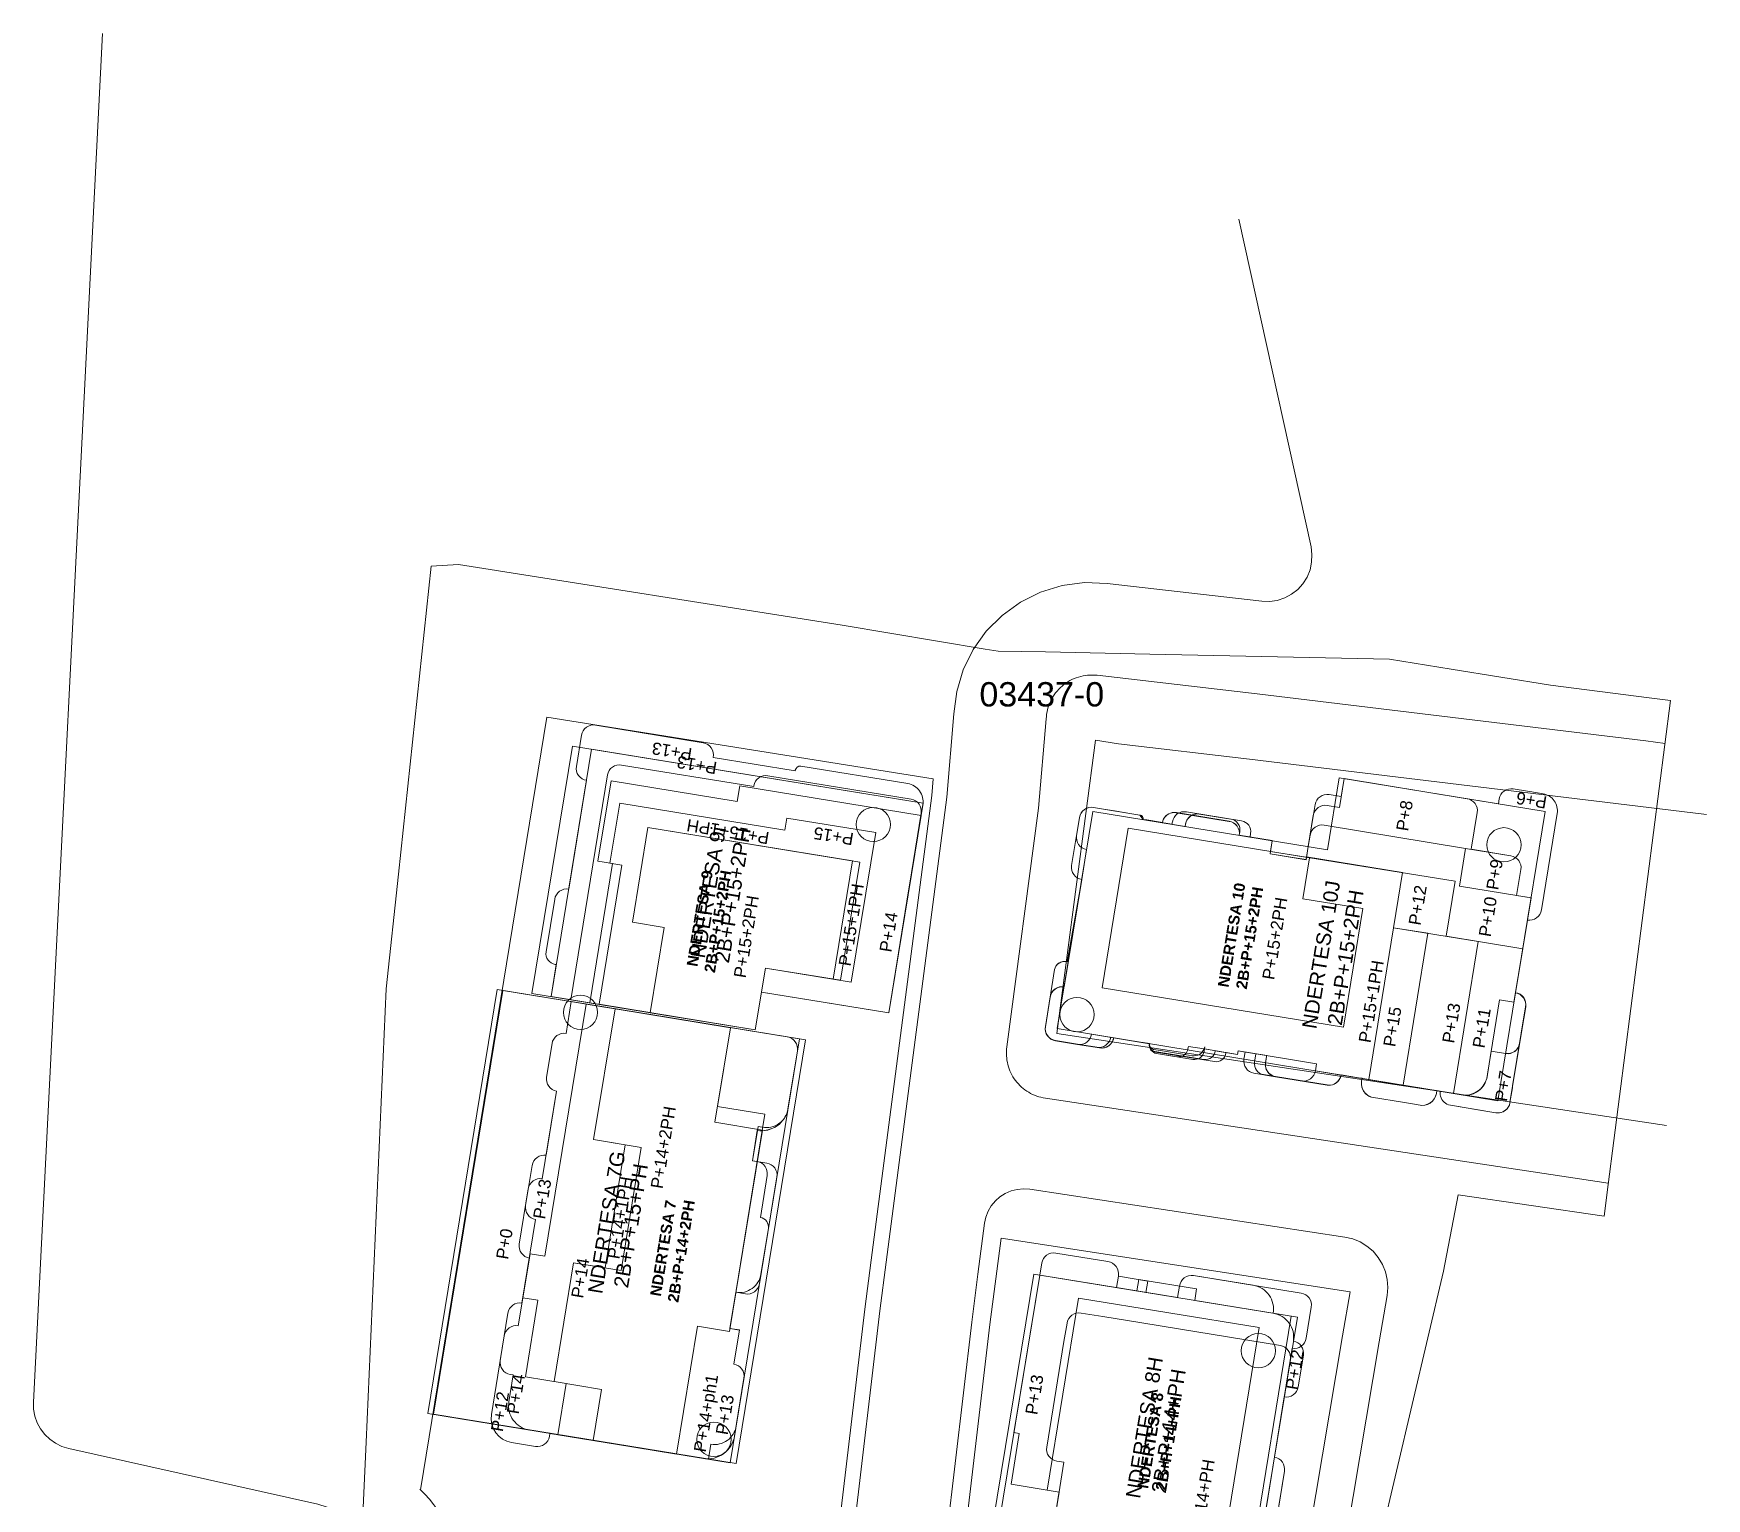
# Model space of a CAD drawing. Header units: metres. Extents: x 7511332 to 7511470, y 4692177 to 4692416.
# Drawn here: x 7511332.3 to 7511469.8, y 4692295.6 to 4692416 of the extents above; entities that cross this region are included whole.
import ezdxf

# ---------------------------------------------------------------- set-up
doc = ezdxf.new("R2010")
doc.units = ezdxf.units.M
doc.linetypes.add('Long Dashed', pattern=[5291.666508, 3174.999952, -2116.666555])
for name, color, linetype, lineweight, true_color in [('2D Drafting - General_Pen_No__106', 171, 'Continuous', 0, 0xaaaaff), ('2D Drafting - General_Pen_No__112', 7, 'Continuous', 0, 0xd5aaaa), ('A - Situacioni_Pen_No__103', 7, 'Continuous', 0, 0xffcc99), ('A - Situacioni_Pen_No__104', 7, 'Continuous', 0, 0x96e196), ('Drawing & Figure_Pen_No__112', 7, 'Continuous', 0, 0xd5aaaa)]:
    doc.layers.add(name, color=color, linetype=linetype, lineweight=lineweight, true_color=true_color)
for name, color, linetype, lineweight in [('A - Ndertesa 5 - 2D Drafting - General_Pen_No__20', 1, 'Continuous', 0), ('A - Situacioni 2D_Pen_No__42', 8, 'Continuous', 0), ('etazhat', 8, 'Continuous', 0), ('Parcela Baze', 7, 'Continuous', 0), ('ParcRePo', 7, 'Continuous', 0), ('perdhesa projekt', 1, 'Continuous', 0), ('urbanizem', 1, 'Continuous', 0)]:
    doc.layers.add(name, color=color, linetype=linetype, lineweight=lineweight)
doc.styles.add('GENERATED_STYLE_1', font='arial.ttf')
doc.styles.add('GENERATED_STYLE_6', font='arialbd.ttf')
doc.styles.get("Standard").update_dxf_attribs({"font": 'arial.ttf'})

msp = doc.modelspace()

# ---------------------------------------------------------------- linework, layer by layer
at = {"layer": '2D Drafting - General_Pen_No__106', "color": 161, "linetype": 'Continuous', "true_color": 0xaaaaff}
for points in [[(7511402.6, 4692335.52), (7511405.42, 4692352.74), (7511376.6, 4692357.45), (7511373.28, 4692337.12), (7511391.63, 4692334.12), (7511392.14, 4692337.23)], [(7511402.6, 4692335.52), (7511405.42, 4692352.74), (7511376.6, 4692357.45), (7511373.28, 4692337.12), (7511391.63, 4692334.12), (7511392.14, 4692337.23)], [(7511416.45, 4692334.22), (7511452.66, 4692328.3), (7511456.55, 4692352.08), (7511439.62, 4692354.84), (7511438.65, 4692348.93), (7511419.37, 4692352.08)], [(7511416.45, 4692334.22), (7511452.66, 4692328.3), (7511456.55, 4692352.08), (7511439.62, 4692354.84), (7511438.65, 4692348.93), (7511419.37, 4692352.08)], [(7511365.19, 4692302.53), (7511390.06, 4692298.47), (7511395.76, 4692333.3), (7511370.88, 4692337.36)], [(7511365.19, 4692302.53), (7511390.06, 4692298.47), (7511395.76, 4692333.3), (7511370.88, 4692337.36)], [(7511432.85, 4692290.18), (7511436.18, 4692310.51), (7511415.01, 4692313.97), (7511411.68, 4692293.64)], [(7511432.85, 4692290.18), (7511436.18, 4692310.51), (7511415.01, 4692313.97), (7511411.68, 4692293.64)]]:
    msp.add_lwpolyline(points, close=True, dxfattribs=at)
at = {"layer": '2D Drafting - General_Pen_No__112', "color": 9, "linetype": 'Continuous', "true_color": 0xd5aaaa}
for points in [[(7511375.28, 4692339.48), (7511374.86, 4692336.86), (7511391.63, 4692334.12), (7511392.14, 4692337.23), (7511398.05, 4692336.26), (7511402.6, 4692335.52), (7511404.1, 4692344.7), (7511405.4, 4692352.64, 0.414214), (7511404.16, 4692354.36), (7511395.38, 4692355.8, 0.3802), (7511394.92, 4692355.47), (7511394.91, 4692355.42), (7511388.18, 4692356.52, 0.414214), (7511387.36, 4692357.72), (7511378.5, 4692359.17, 0.414214), (7511377.35, 4692358.34), (7511376.93, 4692355.78, 0.414214), (7511377.76, 4692354.63), (7511376.3, 4692345.69, 0.414214), (7511375.15, 4692344.86), (7511374.44, 4692340.53, 0.414214), (7511375.19, 4692339.5)], [(7511451.17, 4692329.2, 0.19329), (7511451.8, 4692330.45), (7511452.11, 4692332.37), (7511453.29, 4692332.17, 0.41414), (7511454.44, 4692333), (7511454.62, 4692334.09), (7511454.93, 4692336.01, 0.414214), (7511454.11, 4692337.16), (7511455.39, 4692344.98), (7511454.2, 4692345.17), (7511454.55, 4692347.29, 0.414214), (7511453.72, 4692348.43), (7511450.46, 4692348.97), (7511450.96, 4692351.98, 0.414214), (7511450.13, 4692353.12), (7511446.83, 4692353.66), (7511440.02, 4692354.78), (7511439.63, 4692352.41), (7511438.64, 4692352.57, 0.41421), (7511437.49, 4692351.74), (7511437.08, 4692349.19), (7511436.9, 4692348.1), (7511435.81, 4692348.28), (7511433.94, 4692348.59), (7511434.12, 4692349.67), (7511431.4, 4692350.12, 0.414214), (7511430.58, 4692351.26), (7511426.23, 4692351.97, 0.085253), (7511425.9, 4692351.97, 0.31774), (7511425.09, 4692351.15), (7511423.8, 4692351.36), (7511423.65, 4692351.38), (7511423.51, 4692351.41, 0.414214), (7511423.24, 4692351.77), (7511422.57, 4692351.88), (7511421.14, 4692352.12), (7511420.25, 4692352.26), (7511419.42, 4692352.4, 0.414214), (7511418.28, 4692351.57), (7511418.03, 4692350.09, 0.414214), (7511418.86, 4692348.94), (7511418.46, 4692346.48), (7511417.35, 4692339.7), (7511417.07, 4692338.02), (7511417.01, 4692337.65, 0.414214), (7511415.86, 4692336.82), (7511415.47, 4692334.38, 0.414214), (7511416.29, 4692333.23), (7511416.64, 4692333.17), (7511418.12, 4692332.93, 0.414153), (7511419.27, 4692333.76), (7511419.96, 4692333.65), (7511421.08, 4692333.46), (7511423.42, 4692333.08), (7511423.51, 4692333.07), (7511423.87, 4692333.01), (7511424.02, 4692332.98, 0.414214), (7511424.6, 4692332.18), (7511426.27, 4692331.9, 0.227735), (7511426.94, 4692332.1, 0.170404), (7511427.19, 4692332.57), (7511427.22, 4692332.76), (7511428.52, 4692332.55, 0.056082), (7511428.57, 4692332.74), (7511428.54, 4692332.55), (7511431.27, 4692332.1), (7511431.32, 4692332.4), (7511433.66, 4692332.01), (7511433.65, 4692331.92), (7511433.61, 4692331.72), (7511433.56, 4692331.42, 0.103244), (7511433.58, 4692331.01, 0.298217), (7511434.39, 4692330.27), (7511438.62, 4692329.58, 0.298217), (7511439.62, 4692330.03, 0.103244), (7511439.77, 4692330.41), (7511441.2, 4692330.17), (7511441.5, 4692330.13, 0.414214), (7511442.26, 4692328.58), (7511444.98, 4692328.14), (7511445.97, 4692327.98), (7511446.42, 4692327.9, 0.414214), (7511447.63, 4692329.12), (7511447.92, 4692329.08), (7511450, 4692328.74, 0.17514)], [(7511432.61, 4692330.56), (7511434.39, 4692330.27), (7511438.62, 4692329.58, 0.298217), (7511439.62, 4692330.03, 0.103244), (7511439.77, 4692330.41), (7511441.2, 4692330.17), (7511447.92, 4692329.08, 0.103244), (7511447.94, 4692328.67, 0.298217), (7511448.75, 4692327.93), (7511451.02, 4692327.56), (7511452.5, 4692327.31, 0.298217), (7511453.5, 4692327.76, 0.103244), (7511453.65, 4692328.14), (7511453.85, 4692329.37), (7511453.87, 4692329.52), (7511454.93, 4692336.01, 0.414214), (7511454.11, 4692337.16), (7511455.09, 4692343.15, 0.414214), (7511456.24, 4692343.98), (7511457.53, 4692351.91, 0.414214), (7511456.38, 4692353.52), (7511455.29, 4692353.7), (7511455.09, 4692353.73), (7511453.91, 4692353.92, 0.414214), (7511452.76, 4692353.1), (7511452.7, 4692352.7), (7511446.83, 4692353.66), (7511440.02, 4692354.78), (7511439.77, 4692353.3), (7511438.79, 4692353.46, 0.41421), (7511437.64, 4692352.63), (7511437.08, 4692349.19), (7511436.9, 4692348.1), (7511435.81, 4692348.28), (7511433.94, 4692348.59), (7511434.12, 4692349.67), (7511431.4, 4692350.12), (7511431.45, 4692350.41, 0.414214), (7511430.71, 4692351.45), (7511428.14, 4692351.86, 0.162278), (7511427.52, 4692351.76, 0.236068), (7511426.99, 4692351.04), (7511426.96, 4692350.84), (7511425.09, 4692351.15), (7511423.8, 4692351.36), (7511423.65, 4692351.38), (7511423.51, 4692351.41, 0.414214), (7511423.24, 4692351.77), (7511422.57, 4692351.88), (7511421.14, 4692352.12), (7511420.25, 4692352.26), (7511419.42, 4692352.4, 0.414214), (7511418.28, 4692351.57), (7511417.95, 4692349.6), (7511417.63, 4692347.62, 0.414214), (7511418.46, 4692346.48), (7511417.35, 4692339.7), (7511417.15, 4692339.73, 0.414214), (7511416.23, 4692339.07), (7511415.47, 4692334.38, 0.414214), (7511416.29, 4692333.23), (7511416.64, 4692333.17), (7511418.12, 4692332.93), (7511419.93, 4692332.64, 0.298217), (7511420.93, 4692333.08, 0.103244), (7511421.08, 4692333.46), (7511423.42, 4692333.08), (7511423.51, 4692333.07), (7511423.87, 4692333.01), (7511424.02, 4692332.98, 0.414214), (7511424.6, 4692332.18), (7511426.27, 4692331.9), (7511427.59, 4692331.69, 0.414214), (7511428.51, 4692332.35), (7511428.54, 4692332.55), (7511430.31, 4692332.26), (7511431.27, 4692332.1), (7511431.32, 4692332.4), (7511431.88, 4692332.3), (7511431.79, 4692331.71, 0.414214)], [(7511451.17, 4692329.21, 0.19329), (7511451.8, 4692330.46), (7511452.11, 4692332.38), (7511453.29, 4692332.18, 0.41414), (7511454.44, 4692333.01), (7511454.62, 4692334.1), (7511454.94, 4692336.02, 0.435958), (7511454.11, 4692337.17), (7511455.09, 4692343.16), (7511455.39, 4692344.98), (7511449.49, 4692345.94), (7511449.99, 4692349.04), (7511438.38, 4692350.95, 0.414214), (7511437.23, 4692350.13), (7511437.08, 4692349.2), (7511436.9, 4692348.11), (7511435.81, 4692348.29), (7511433.94, 4692348.6), (7511434.12, 4692349.68), (7511431.4, 4692350.13, 0.414214), (7511430.58, 4692351.27), (7511426.24, 4692351.98, 0.085253), (7511425.9, 4692351.98, 0.31774), (7511425.09, 4692351.16), (7511423.8, 4692351.37), (7511423.66, 4692351.39), (7511423.51, 4692351.42, 0.414214), (7511423.24, 4692351.78), (7511422.57, 4692351.89), (7511421.14, 4692352.13), (7511420.25, 4692352.27), (7511419.43, 4692352.41, 0.414214), (7511418.28, 4692351.58), (7511418.03, 4692350.1, 0.414214), (7511418.86, 4692348.95), (7511418.46, 4692346.49), (7511417.35, 4692339.71), (7511417.07, 4692338.03), (7511417.01, 4692337.66, 0.414214), (7511415.87, 4692336.83), (7511415.47, 4692334.39, 0.414214), (7511416.29, 4692333.24), (7511416.64, 4692333.18), (7511418.12, 4692332.94), (7511419.7, 4692332.69, 0.414214), (7511420.84, 4692333.51), (7511421.08, 4692333.47), (7511423.43, 4692333.09), (7511423.51, 4692333.08), (7511423.87, 4692333.02), (7511424.02, 4692332.99), (7511424.02, 4692332.99, 0.414214), (7511424.51, 4692332.3), (7511429.38, 4692331.51, 0.414214), (7511430.3, 4692332.17), (7511430.32, 4692332.27), (7511431.27, 4692332.11), (7511431.32, 4692332.41), (7511433.66, 4692332.02), (7511433.65, 4692331.93), (7511433.61, 4692331.73), (7511433.57, 4692331.43, 0.103244), (7511433.58, 4692331.02, 0.298217), (7511434.39, 4692330.28), (7511438.62, 4692329.59, 0.298217), (7511439.63, 4692330.04, 0.103244), (7511439.77, 4692330.42), (7511441.2, 4692330.18), (7511441.5, 4692330.14, 0.414214), (7511442.26, 4692328.59), (7511444.99, 4692328.15), (7511445.97, 4692327.99), (7511446.42, 4692327.91, 0.414214), (7511447.63, 4692329.13), (7511447.92, 4692329.08), (7511450, 4692328.75, 0.17514)], [(7511448.75, 4692327.93), (7511452.5, 4692327.31, 0.41414), (7511453.65, 4692328.14), (7511454.62, 4692334.1), (7511454.94, 4692336.02, 0.435958), (7511454.11, 4692337.17), (7511455.09, 4692343.16), (7511455.39, 4692344.98), (7511454.2, 4692345.17), (7511454.55, 4692347.29, 0.414214), (7511453.72, 4692348.43), (7511449.99, 4692349.04), (7511438.38, 4692350.95, 0.414214), (7511437.23, 4692350.13), (7511437.08, 4692349.2), (7511436.9, 4692348.11), (7511435.81, 4692348.29), (7511433.94, 4692348.6), (7511434.12, 4692349.68), (7511431.4, 4692350.13, 0.414214), (7511430.58, 4692351.27), (7511426.24, 4692351.98, 0.085253), (7511425.9, 4692351.98, 0.31774), (7511425.09, 4692351.16), (7511423.8, 4692351.37), (7511423.66, 4692351.39), (7511423.51, 4692351.42, 0.414214), (7511423.24, 4692351.78), (7511422.57, 4692351.89), (7511421.14, 4692352.13), (7511420.25, 4692352.27), (7511419.43, 4692352.41, 0.414214), (7511418.28, 4692351.58), (7511418.03, 4692350.1, 0.414214), (7511418.86, 4692348.95), (7511418.46, 4692346.49), (7511417.35, 4692339.71), (7511417.07, 4692338.03), (7511417.01, 4692337.66, 0.414214), (7511415.87, 4692336.83), (7511415.47, 4692334.39, 0.414214), (7511416.29, 4692333.24), (7511416.64, 4692333.18), (7511418.12, 4692332.94), (7511419.7, 4692332.69, 0.414214), (7511420.84, 4692333.51), (7511421.08, 4692333.47), (7511423.43, 4692333.09), (7511423.51, 4692333.08), (7511423.87, 4692333.02), (7511424.02, 4692332.99), (7511424.02, 4692332.99, 0.414214), (7511424.51, 4692332.3), (7511429.38, 4692331.51, 0.414214), (7511430.3, 4692332.17), (7511430.32, 4692332.27), (7511431.27, 4692332.11), (7511431.32, 4692332.41), (7511433.66, 4692332.02), (7511433.65, 4692331.93), (7511433.61, 4692331.73), (7511433.57, 4692331.43, 0.103244), (7511433.58, 4692331.02, 0.298217), (7511434.39, 4692330.28), (7511438.62, 4692329.59, 0.298217), (7511439.63, 4692330.04, 0.103244), (7511439.77, 4692330.42), (7511441.2, 4692330.18), (7511441.5, 4692330.14, 0.414214), (7511442.26, 4692328.59), (7511444.99, 4692328.15), (7511445.97, 4692327.99), (7511446.42, 4692327.91, 0.414214), (7511447.63, 4692329.13), (7511447.92, 4692329.08, 0.105606), (7511447.94, 4692328.67, 0.298217)], [(7511442.05, 4692330.03), (7511437.66, 4692330.75), (7511437.76, 4692331.34), (7511431.32, 4692332.4), (7511431.27, 4692332.1), (7511429.43, 4692332.4, -0.430597), (7511428.5, 4692331.69), (7511424.47, 4692332.35, -0.414214), (7511424.02, 4692332.98), (7511419.27, 4692333.76, -0.414153), (7511418.12, 4692332.93), (7511416.29, 4692333.23, -0.414214), (7511415.47, 4692334.38), (7511415.86, 4692336.82, -0.414214), (7511417.01, 4692337.65), (7511418.46, 4692346.48, -0.414214), (7511417.63, 4692347.62), (7511418.28, 4692351.57, -0.414214), (7511419.42, 4692352.4), (7511423.24, 4692351.77), (7511423.51, 4692351.41), (7511426.96, 4692350.84), (7511426.99, 4692351.04, -0.414214), (7511428.14, 4692351.86), (7511431.6, 4692351.3, -0.414214), (7511432.34, 4692350.27), (7511432.29, 4692349.97), (7511434.12, 4692349.67), (7511433.94, 4692348.59), (7511436.9, 4692348.1), (7511436.94, 4692348.34), (7511444.83, 4692347.05)], [(7511434.39, 4692330.27), (7511436.51, 4692329.93, 0.414214), (7511437.66, 4692330.75), (7511439.77, 4692330.41), (7511441.2, 4692330.17), (7511442.2, 4692330.01), (7511444.86, 4692329.58), (7511446.9, 4692342.06), (7511444.09, 4692342.52), (7511444.83, 4692347.05), (7511438.52, 4692348.08), (7511436.94, 4692348.34), (7511436.9, 4692348.1), (7511435.81, 4692348.28), (7511433.94, 4692348.59), (7511433.98, 4692348.82), (7511434.12, 4692349.67), (7511431.4, 4692350.12, 0.414214), (7511430.58, 4692351.26), (7511426.23, 4692351.97, 0.085253), (7511425.9, 4692351.97, 0.31774), (7511425.09, 4692351.15), (7511423.51, 4692351.41, 0.414214), (7511423.24, 4692351.77), (7511422.57, 4692351.88), (7511421.14, 4692352.12), (7511420.25, 4692352.26), (7511419.42, 4692352.4, 0.414214), (7511418.28, 4692351.57), (7511418.25, 4692351.39), (7511417.95, 4692349.6), (7511417.63, 4692347.62, 0.414214), (7511418.46, 4692346.48), (7511417.35, 4692339.7), (7511417.15, 4692339.73, 0.414214), (7511416.23, 4692339.07), (7511415.86, 4692336.82), (7511415.47, 4692334.38, 0.414214), (7511416.29, 4692333.23), (7511416.64, 4692333.17), (7511418.12, 4692332.93), (7511419.93, 4692332.64, 0.298217), (7511420.93, 4692333.08, 0.103244), (7511421.08, 4692333.46), (7511423.42, 4692333.08), (7511423.51, 4692333.07), (7511423.87, 4692333.01), (7511424.02, 4692332.98, 0.396586), (7511424.37, 4692332.52), (7511424.94, 4692332.43), (7511427.24, 4692332.05), (7511427.54, 4692332, 0.350001), (7511428.52, 4692332.55), (7511431.27, 4692332.1), (7511431.32, 4692332.4), (7511431.88, 4692332.3), (7511431.79, 4692331.71, 0.414214), (7511432.61, 4692330.56)], [(7511449.01, 4692328.9), (7511451.05, 4692341.38), (7511444.09, 4692342.52), (7511444.83, 4692347.05), (7511433.97, 4692348.78), (7511434.12, 4692349.67), (7511432.29, 4692349.97), (7511432.34, 4692350.27, 0.414214), (7511431.6, 4692351.3), (7511427.06, 4692352.04, 0.414214), (7511425.91, 4692351.22), (7511425.87, 4692351.02), (7511423.51, 4692351.41), (7511423.24, 4692351.77), (7511419.42, 4692352.4, 0.414214), (7511418.28, 4692351.57), (7511417.63, 4692347.62, 0.414214), (7511418.46, 4692346.48), (7511417.25, 4692339.71, 0.440818), (7511416.23, 4692339.07), (7511415.47, 4692334.38, 0.414214), (7511416.29, 4692333.23), (7511419.93, 4692332.64, 0.414214), (7511421.08, 4692333.46), (7511424.02, 4692332.98, 0.414214), (7511424.6, 4692332.18), (7511427.59, 4692331.69, 0.414214), (7511428.51, 4692332.35), (7511428.54, 4692332.55), (7511431.27, 4692332.1), (7511431.32, 4692332.4), (7511432.77, 4692332.16), (7511432.66, 4692331.47, 0.414214), (7511433.4, 4692330.44), (7511436.51, 4692329.93, 0.414214), (7511437.66, 4692330.75)], [(7511449.01, 4692328.9), (7511451.05, 4692341.38), (7511448.41, 4692341.81), (7511449.15, 4692346.34), (7511433.97, 4692348.78), (7511434.12, 4692349.67), (7511432.29, 4692349.97), (7511432.34, 4692350.27, 0.414214), (7511431.6, 4692351.3), (7511427.06, 4692352.04, 0.414214), (7511425.91, 4692351.22), (7511425.87, 4692351.02), (7511423.51, 4692351.41), (7511423.24, 4692351.77), (7511419.42, 4692352.4, 0.414214), (7511418.28, 4692351.57), (7511417.63, 4692347.62, 0.414214), (7511418.46, 4692346.48), (7511417.25, 4692339.71, 0.440818), (7511416.23, 4692339.07), (7511415.47, 4692334.38, 0.414214), (7511416.29, 4692333.23), (7511419.93, 4692332.64, 0.414214), (7511421.08, 4692333.46), (7511424.02, 4692332.98, 0.414214), (7511424.6, 4692332.18), (7511427.59, 4692331.69, 0.414214), (7511428.51, 4692332.35), (7511428.54, 4692332.55), (7511431.27, 4692332.1), (7511431.32, 4692332.4), (7511432.77, 4692332.16), (7511432.66, 4692331.47, 0.414214), (7511433.4, 4692330.44), (7511436.51, 4692329.93, 0.414214), (7511437.66, 4692330.75)], [(7511450, 4692328.74, 0.383121), (7511451.8, 4692330.47), (7511452.8, 4692336.59), (7511453.98, 4692336.39), (7511454.7, 4692340.79), (7511448.41, 4692341.81), (7511449.15, 4692346.34), (7511433.97, 4692348.78), (7511434.12, 4692349.67), (7511432.29, 4692349.97), (7511432.34, 4692350.27, 0.414214), (7511431.6, 4692351.3), (7511427.06, 4692352.04, 0.414214), (7511425.91, 4692351.22), (7511425.87, 4692351.02), (7511423.51, 4692351.41), (7511423.24, 4692351.77), (7511419.42, 4692352.4, 0.414214), (7511418.28, 4692351.57), (7511417.63, 4692347.62, 0.414214), (7511418.46, 4692346.48), (7511417.25, 4692339.71, 0.440818), (7511416.23, 4692339.07), (7511415.47, 4692334.38, 0.414214), (7511416.29, 4692333.23), (7511419.93, 4692332.64, 0.414214), (7511421.08, 4692333.46), (7511424.02, 4692332.98, 0.414214), (7511424.6, 4692332.18), (7511427.59, 4692331.69, 0.414214), (7511428.51, 4692332.35), (7511428.54, 4692332.55), (7511431.27, 4692332.1), (7511431.32, 4692332.4), (7511432.77, 4692332.16), (7511432.66, 4692331.47, 0.414214), (7511433.4, 4692330.44), (7511436.51, 4692329.93, 0.414214), (7511437.66, 4692330.75)], [(7511373.57, 4692299.89, 0.414195), (7511374.72, 4692300.71), (7511374.76, 4692300.96), (7511387.79, 4692298.83), (7511387.99, 4692300.06, 0.414214), (7511390.06, 4692301.55), (7511390.7, 4692305.5, 0.414214), (7511389.88, 4692306.64), (7511390.34, 4692309.45), (7511389.55, 4692309.58), (7511390.03, 4692312.55), (7511390.82, 4692312.42, 0.414213), (7511391.97, 4692313.24), (7511393.41, 4692322.03, 0.414214), (7511392.58, 4692323.17), (7511392.58, 4692323.17), (7511391.4, 4692323.37), (7511391.8, 4692325.86, 0.414213), (7511394.33, 4692327.68), (7511395.1, 4692332.39, 0.414214), (7511394.27, 4692333.54), (7511394.27, 4692333.54), (7511376.51, 4692336.44), (7511376.08, 4692333.83, 0.414214), (7511374.93, 4692333), (7511374.48, 4692330.24, 0.414214), (7511375.31, 4692329.09), (7511374.13, 4692321.88, 0.414214), (7511372.98, 4692321.06), (7511372.24, 4692316.52, 0.414214), (7511373.07, 4692315.37), (7511372.15, 4692309.8, 0.414238), (7511371.01, 4692308.97), (7511369.95, 4692302.5, 0.414186), (7511371.6, 4692300.21)], [(7511376.51, 4692336.44), (7511376.08, 4692333.83, 0.414216), (7511374.93, 4692333), (7511374.48, 4692330.24, 0.414214), (7511375.31, 4692329.09), (7511374.45, 4692323.81, 0.414214), (7511373.3, 4692322.98), (7511372.76, 4692319.68, 0.414214), (7511373.58, 4692318.53), (7511372.46, 4692311.67, 0.414214), (7511371.31, 4692310.85), (7511370.67, 4692306.95, 0.414231), (7511371.5, 4692305.8), (7511371.75, 4692305.76), (7511371.39, 4692303.54, 0.414214), (7511373.04, 4692301.24), (7511387.79, 4692298.83), (7511387.99, 4692300.06, 0.414214), (7511390.06, 4692301.55), (7511390.7, 4692305.5, 0.414214), (7511389.88, 4692306.64), (7511390.34, 4692309.46), (7511389.55, 4692309.59), (7511390.03, 4692312.55), (7511390.82, 4692312.42, 0.414213), (7511391.97, 4692313.24), (7511393.41, 4692322.03, 0.414214), (7511392.58, 4692323.17), (7511391.4, 4692323.37), (7511391.8, 4692325.86, 0.414214), (7511394.33, 4692327.68), (7511395.1, 4692332.39, 0.414214), (7511394.27, 4692333.54)], [(7511377.74, 4692336.24), (7511374.35, 4692315.51), (7511373.12, 4692315.72), (7511372.53, 4692312.11), (7511373.77, 4692311.91), (7511372.74, 4692305.6), (7511376.09, 4692305.05), (7511375.41, 4692300.85), (7511387.4, 4692298.89, 0.414227), (7511389.93, 4692300.76), (7511390.7, 4692305.5, 0.414214), (7511389.88, 4692306.64), (7511390.34, 4692309.45), (7511389.55, 4692309.58), (7511390.03, 4692312.55, 0.414214), (7511392.1, 4692314.04), (7511392.71, 4692317.79, 0.414214), (7511392.05, 4692318.7), (7511392.61, 4692322.16, 0.413261), (7511391.79, 4692323.3), (7511391.4, 4692323.37), (7511391.86, 4692326.18), (7511392.21, 4692326.12, 0.421237), (7511394.32, 4692327.6), (7511395.1, 4692332.39, 0.414214), (7511394.27, 4692333.54)]]:
    msp.add_lwpolyline(points, format="xyb", close=True, dxfattribs=at)
for points in [[(7511402.6, 4692335.52), (7511405.26, 4692351.75), (7511390.35, 4692354.19), (7511390.14, 4692352.9), (7511379.78, 4692354.59), (7511378.7, 4692347.99), (7511379.91, 4692347.79), (7511378.04, 4692336.34), (7511391.63, 4692334.12), (7511392.14, 4692337.23)], [(7511401.53, 4692350.33), (7511394.22, 4692351.52), (7511394.06, 4692350.54), (7511380.49, 4692352.75), (7511379.69, 4692347.83), (7511380.68, 4692347.67), (7511378.8, 4692336.22), (7511391.63, 4692334.12), (7511392.46, 4692339.2), (7511399.52, 4692338.05)], [(7511383, 4692335.53), (7511384.14, 4692342.53), (7511381.53, 4692342.96), (7511382.8, 4692350.75), (7511399.63, 4692348), (7511398.04, 4692338.29), (7511392.46, 4692339.2), (7511391.63, 4692334.12)], [(7511383, 4692335.53), (7511384.14, 4692342.53), (7511381.53, 4692342.96), (7511382.8, 4692350.75), (7511400.22, 4692347.9), (7511398.63, 4692338.2), (7511392.46, 4692339.2), (7511391.63, 4692334.12)], [(7511439.97, 4692334.33), (7511420.13, 4692337.57), (7511422.28, 4692350.7), (7511437.18, 4692348.26), (7511436.63, 4692344.9), (7511441.56, 4692344.1)], [(7511392.22, 4692325.89), (7511388.32, 4692326.53), (7511389.59, 4692334.3), (7511380.11, 4692335.85), (7511378.35, 4692325.1), (7511382.25, 4692324.46), (7511380.6, 4692314.34), (7511376.7, 4692314.98), (7511375.1, 4692305.21), (7511379, 4692304.57), (7511378.32, 4692300.38), (7511385.17, 4692299.26), (7511386.89, 4692309.76), (7511389.51, 4692309.34)], [(7511392.42, 4692327.18), (7511388.53, 4692327.81), (7511389.59, 4692334.3), (7511380.11, 4692335.85), (7511378.35, 4692325.1), (7511380.94, 4692324.67), (7511379.29, 4692314.56), (7511376.7, 4692314.98), (7511375.1, 4692305.21), (7511379, 4692304.57), (7511378.32, 4692300.38), (7511385.17, 4692299.26), (7511386.89, 4692309.76), (7511389.51, 4692309.34)], [(7511433.05, 4692309.65), (7511418.19, 4692312.08), (7511415.61, 4692296.29), (7511416.6, 4692296.13), (7511416.08, 4692292.92), (7511429.94, 4692290.66)]]:
    msp.add_lwpolyline(points, close=True, dxfattribs=at)
for points in [[(7511433.99, 4692290.91), (7511435.12, 4692297.86, 0.414214), (7511434.3, 4692299), (7511435.76, 4692307.95, 0.414214), (7511436.91, 4692308.77), (7511437.32, 4692311.34, 0.414214), (7511436.5, 4692312.49), (7511427.64, 4692313.93, 0.414214), (7511426.49, 4692313.06), (7511426.33, 4692312.12), (7511423.82, 4692312.53), (7511421.32, 4692312.94), (7511421.48, 4692313.88, 0.414214), (7511420.61, 4692315.08), (7511416.32, 4692315.78, 0.414214), (7511415.17, 4692314.96), (7511415.01, 4692313.97), (7511413.43, 4692304.33), (7511412.89, 4692301.02), (7511413.33, 4692300.95), (7511412.65, 4692296.78), (7511416.6, 4692296.13), (7511416.58, 4692296.03), (7511416.08, 4692292.92)], [(7511434.66, 4692295), (7511435.12, 4692297.86, 0.414214), (7511434.3, 4692299), (7511435.76, 4692307.95, 0.414214), (7511436.91, 4692308.77), (7511437.32, 4692311.34, 0.414214), (7511436.5, 4692312.49), (7511427.64, 4692313.93, 0.414214), (7511426.49, 4692313.06), (7511426.33, 4692312.12), (7511423.82, 4692312.53), (7511423.74, 4692312.54), (7511423.89, 4692313.48), (7511421.48, 4692313.88, 0.414214), (7511420.61, 4692315.08), (7511416.32, 4692315.78, 0.414214), (7511415.17, 4692314.96), (7511415.01, 4692313.97), (7511413.43, 4692304.33), (7511412.89, 4692301.02), (7511413.33, 4692300.95), (7511412.65, 4692296.78), (7511416.6, 4692296.13), (7511416.58, 4692296.03), (7511416.08, 4692292.92)], [(7511433.56, 4692294.52), (7511434.02, 4692297.33), (7511435.1, 4692303.95, 0.414214), (7511436.25, 4692304.77), (7511436.68, 4692307.39, 0.414214), (7511435.85, 4692308.54, 0.414214), (7511434.2, 4692310.83, 0.414214), (7511432.55, 4692313.13), (7511427.64, 4692313.93, 0.414214), (7511426.49, 4692313.06), (7511426.33, 4692312.12), (7511423.82, 4692312.53), (7511423.74, 4692312.54), (7511423.89, 4692313.48), (7511421.48, 4692313.88, 0.414214), (7511420.61, 4692315.08), (7511416.32, 4692315.78, 0.414214), (7511415.17, 4692314.96), (7511415.01, 4692313.97), (7511413.43, 4692304.33), (7511412.89, 4692301.02), (7511413.33, 4692300.95), (7511412.65, 4692296.78), (7511416.6, 4692296.13), (7511416.58, 4692296.03), (7511416.08, 4692292.92)]]:
    msp.add_lwpolyline(points, format="xyb", dxfattribs=at)
at = {"layer": 'A - Ndertesa 5 - 2D Drafting - General_Pen_No__20', "color": 1, "linetype": 'Continuous', "lineweight": 0}
for centre in [(7511401.33, 4692351), (7511453.15, 4692349.33), (7511377.27, 4692335.56), (7511418.07, 4692335.38), (7511432.98, 4692307.75), (7511388.23, 4692300.47)]:
    msp.add_circle(centre, 1.41, dxfattribs=at)
at = {"layer": 'A - Situacioni_Pen_No__103', "color": 31, "linetype": 'Long Dashed', "true_color": 0xffcc99, "flags": 128}
msp.add_lwpolyline([(7511337.98, 4692416.01), (7511332.32, 4692303.52), (7511332.33, 4692302.94), (7511332.44, 4692302.37), (7511332.63, 4692301.83), (7511332.9, 4692301.32), (7511333.25, 4692300.86), (7511333.66, 4692300.47), (7511334.14, 4692300.14), (7511334.65, 4692299.88), (7511335.21, 4692299.71), (7511355.68, 4692295.13), (7511357.13, 4692294.68), (7511358.48, 4692294), (7511359.71, 4692293.11), (7511360.78, 4692292.03), (7511361.66, 4692290.8), (7511362.34, 4692289.44), (7511362.78, 4692287.99), (7511362.98, 4692286.48), (7511362.94, 4692284.97), (7511357.78, 4692198.78), (7511357.79, 4692198.22), (7511357.9, 4692197.68), (7511358.1, 4692197.16), (7511358.39, 4692196.68), (7511358.76, 4692196.26), (7511359.19, 4692195.91), (7511359.67, 4692195.64), (7511360.2, 4692195.46), (7511384.32, 4692189.28), (7511386.74, 4692188.67), (7511387.07, 4692188.62), (7511387.4, 4692188.63), (7511387.73, 4692188.69), (7511388.04, 4692188.8), (7511388.32, 4692188.97), (7511388.57, 4692189.18), (7511388.78, 4692189.43), (7511388.95, 4692189.72), (7511389.06, 4692190.03), (7511389.12, 4692190.36), (7511390.45, 4692204.69), (7511392.45, 4692226.37), (7511396.89, 4692268.72), (7511401.87, 4692311.02), (7511402.39, 4692315.02), (7511407.38, 4692353.25), (7511407.96, 4692360.1), (7511408.19, 4692361.93), (7511408.72, 4692363.71), (7511409.53, 4692365.37), (7511410.61, 4692366.88), (7511411.91, 4692368.19), (7511413.42, 4692369.28), (7511415.08, 4692370.1), (7511416.85, 4692370.64), (7511418.69, 4692370.88), (7511420.54, 4692370.82), (7511433.26, 4692369.35), (7511433.9, 4692369.33), (7511434.53, 4692369.42), (7511435.14, 4692369.62), (7511435.7, 4692369.92), (7511436.21, 4692370.32), (7511436.64, 4692370.79), (7511436.98, 4692371.33), (7511437.22, 4692371.92), (7511437.35, 4692372.55), (7511437.38, 4692373.19), (7511437.3, 4692373.82), (7511431.38, 4692400.75)], dxfattribs=at)
msp.add_lwpolyline([(7511461.73, 4692321.51), (7511415.47, 4692328.51, -0.414935), (7511412.31, 4692332.72), (7511414.92, 4692352.33), (7511415.54, 4692359.68, -0.435948), (7511419.72, 4692363.26), (7511432.88, 4692361.74), (7511464.82, 4692357.87), (7511466.39, 4692357.66)], format="xyb", dxfattribs=at)
msp.add_lwpolyline([(7511461.73, 4692321.51), (7511415.47, 4692328.51, -0.414935), (7511412.31, 4692332.72), (7511414.92, 4692352.33), (7511415.54, 4692359.68, -0.435948), (7511419.72, 4692363.26), (7511432.88, 4692361.74), (7511464.82, 4692357.87), (7511466.39, 4692357.66)], format="xyb", dxfattribs=at)
msp.add_lwpolyline([(7511419.24, 4692180.48), (7511419.67, 4692180.48), (7511420.09, 4692180.55), (7511420.5, 4692180.69), (7511420.88, 4692180.9), (7511421.22, 4692181.16), (7511421.51, 4692181.48), (7511421.74, 4692181.84), (7511421.91, 4692182.23), (7511422.02, 4692182.66), (7511431.63, 4692241.43), (7511442.91, 4692308.47), (7511443.56, 4692312.28), (7511443.62, 4692312.94), (7511443.57, 4692313.6), (7511443.42, 4692314.24), (7511443.17, 4692314.85), (7511442.83, 4692315.42), (7511442.4, 4692315.92), (7511441.9, 4692316.35), (7511441.34, 4692316.69), (7511440.73, 4692316.94), (7511440.08, 4692317.09), (7511414.19, 4692321.02), (7511413.67, 4692321.06), (7511413.15, 4692321.01), (7511412.65, 4692320.89), (7511412.18, 4692320.68), (7511411.74, 4692320.41), (7511411.36, 4692320.06), (7511411.03, 4692319.66), (7511410.77, 4692319.22), (7511410.59, 4692318.74), (7511410.48, 4692318.23), (7511409.93, 4692314.04), (7511409.42, 4692310.09), (7511404.45, 4692267.88), (7511400.01, 4692225.62), (7511398.01, 4692203.99), (7511396.6, 4692188.71), (7511396.6, 4692188.26), (7511396.66, 4692187.81), (7511396.79, 4692187.38), (7511396.99, 4692186.97), (7511397.26, 4692186.6), (7511397.57, 4692186.28), (7511397.93, 4692186.01), (7511398.33, 4692185.8), (7511398.77, 4692185.66), (7511402.24, 4692184.79), (7511418.81, 4692180.56)], close=True, dxfattribs=at)
msp.add_lwpolyline([(7511419.24, 4692180.48), (7511419.67, 4692180.48), (7511420.09, 4692180.55), (7511420.5, 4692180.69), (7511420.88, 4692180.9), (7511421.22, 4692181.16), (7511421.51, 4692181.48), (7511421.74, 4692181.84), (7511421.91, 4692182.23), (7511422.02, 4692182.66), (7511431.63, 4692241.43), (7511442.91, 4692308.47), (7511443.56, 4692312.28), (7511443.62, 4692312.94), (7511443.57, 4692313.6), (7511443.42, 4692314.24), (7511443.17, 4692314.85), (7511442.83, 4692315.42), (7511442.4, 4692315.92), (7511441.9, 4692316.35), (7511441.34, 4692316.69), (7511440.73, 4692316.94), (7511440.08, 4692317.09), (7511414.19, 4692321.02), (7511413.67, 4692321.06), (7511413.15, 4692321.01), (7511412.65, 4692320.89), (7511412.18, 4692320.68), (7511411.74, 4692320.41), (7511411.36, 4692320.06), (7511411.03, 4692319.66), (7511410.77, 4692319.22), (7511410.59, 4692318.74), (7511410.48, 4692318.23), (7511409.93, 4692314.04), (7511409.42, 4692310.09), (7511404.45, 4692267.88), (7511400.01, 4692225.62), (7511398.01, 4692203.99), (7511396.6, 4692188.71), (7511396.6, 4692188.26), (7511396.66, 4692187.81), (7511396.79, 4692187.38), (7511396.99, 4692186.97), (7511397.26, 4692186.6), (7511397.57, 4692186.28), (7511397.93, 4692186.01), (7511398.33, 4692185.8), (7511398.77, 4692185.66), (7511402.24, 4692184.79), (7511418.81, 4692180.56)], close=True, dxfattribs=at)
at = {"layer": 'A - Situacioni_Pen_No__104', "color": 81, "linetype": 'Long Dashed', "true_color": 0x96e196, "flags": 128}
msp.add_lwpolyline([(7511364.08, 4692296.38, -0.153343), (7511368.19, 4692288.42), (7511363.04, 4692202.36), (7511388.38, 4692195.9), (7511391.2, 4692226.49), (7511395.65, 4692268.86), (7511400.63, 4692311.17), (7511401.16, 4692315.18), (7511406.14, 4692353.38), (7511406.25, 4692354.76), (7511374.5, 4692359.83)], format="xyb", dxfattribs=at)
for points in [[(7511374.5, 4692359.83), (7511364.13, 4692296.33)], [(7511466.5, 4692326.25), (7511416.4, 4692333.83), (7511419.6, 4692357.92), (7511421.48, 4692357.62), (7511432.25, 4692356.38), (7511464.15, 4692352.51), (7511469.8, 4692351.82)]]:
    msp.add_lwpolyline(points, dxfattribs=at)
msp.add_lwpolyline([(7511405.94, 4692267.72), (7511410.9, 4692309.9), (7511411.83, 4692317.01), (7511440.51, 4692312.58), (7511439.9, 4692308.98), (7511428.62, 4692241.93), (7511419.82, 4692188.08), (7511398.45, 4692192.41), (7511399.51, 4692203.85), (7511401.5, 4692225.47)], close=True, dxfattribs=at)
at = {"layer": 'Drawing & Figure_Pen_No__112', "color": 9, "linetype": 'Continuous', "true_color": 0xd5aaaa}
msp.add_lwpolyline([(7511402.6, 4692335.52), (7511392.14, 4692337.23), (7511391.63, 4692334.12), (7511376.47, 4692336.6), (7511379.49, 4692355.07, -0.414214), (7511380.64, 4692355.89), (7511391.5, 4692354.12), (7511391.51, 4692354.19, -0.414214), (7511392.66, 4692355.01), (7511404.44, 4692353.09, -0.413758), (7511405.26, 4692351.94)], format="xyb", close=True, dxfattribs=at)
for points in [[(7511435.36, 4692305.51), (7511435.43, 4692305.94), (7511435.61, 4692307.02, 0.414214), (7511434.78, 4692308.17), (7511426.42, 4692309.54), (7511423.41, 4692310.03), (7511420.2, 4692310.55), (7511418.4, 4692310.85, 0.414214), (7511417.25, 4692310.02), (7511417, 4692308.51)], [(7511417, 4692308.51), (7511415.58, 4692299.83, 0.414218), (7511416.41, 4692298.68), (7511417, 4692298.59), (7511416.24, 4692293.91, 0.414214), (7511417.06, 4692292.76), (7511431.87, 4692290.34, 0.414214), (7511433.02, 4692291.17), (7511433.77, 4692295.8), (7511434.63, 4692301.05, 0.014419), (7511434.63, 4692301.08), (7511435.36, 4692305.51)]]:
    msp.add_lwpolyline(points, format="xyb", dxfattribs=at)
at = {"layer": 'ParcRePo', "flags": 128}
msp.add_lwpolyline([(7511359.3, 4692292.47), (7511359.65, 4692300.23), (7511361.31, 4692337.48), (7511362.31, 4692346.91), (7511365, 4692372.24), (7511367.25, 4692372.38), (7511398.76, 4692367.39), (7511410.53, 4692365.42), (7511411.58, 4692365.25), (7511415.47, 4692365.18), (7511424.06, 4692365), (7511443.74, 4692364.6), (7511448.83, 4692363.77), (7511456.97, 4692362.45), (7511465.09, 4692361.42), (7511466.85, 4692361.2), (7511461.72, 4692321.41), (7511461.39, 4692318.82), (7511449.4, 4692320.55), (7511448.2, 4692314.28), (7511443.03, 4692292.38)], dxfattribs=at)
at = {"layer": 'perdhesa projekt', "flags": 128}
for points in [[(7511405.42, 4692352.74), (7511376.6, 4692357.45), (7511373.28, 4692337.12), (7511391.63, 4692334.12), (7511392.14, 4692337.23), (7511402.6, 4692335.52)], [(7511456.55, 4692352.08), (7511439.62, 4692354.84), (7511438.65, 4692348.93), (7511419.37, 4692352.08), (7511416.45, 4692334.22), (7511452.66, 4692328.3)], [(7511395.76, 4692333.3), (7511370.88, 4692337.36), (7511365.19, 4692302.53), (7511390.06, 4692298.47)], [(7511436.18, 4692310.51), (7511415.01, 4692313.97), (7511411.68, 4692293.64), (7511432.85, 4692290.18)]]:
    msp.add_lwpolyline(points, close=True, dxfattribs=at)
at = {"layer": 'urbanizem', "linetype": 'Continuous', "flags": 128}
for points in [[(7511405.42, 4692352.74), (7511378.18, 4692357.19), (7511374.86, 4692336.86), (7511391.63, 4692334.12), (7511392.14, 4692337.23), (7511402.6, 4692335.52)], [(7511456.55, 4692352.08), (7511439.62, 4692354.84), (7511438.65, 4692348.93), (7511419.37, 4692352.08), (7511416.45, 4692334.22), (7511452.66, 4692328.3)], [(7511395.26, 4692333.38), (7511370.42, 4692337.44), (7511364.72, 4692302.6), (7511389.57, 4692298.54)], [(7511432.36, 4692290.26), (7511435.68, 4692310.59), (7511427.74, 4692311.89), (7511427.89, 4692312.83), (7511423.15, 4692313.6), (7511423, 4692312.67), (7511414.51, 4692314.05), (7511411.19, 4692293.72)]]:
    msp.add_lwpolyline(points, close=True, dxfattribs=at)

# ---------------------------------------------------------------- texts
at = {"layer": 'A - Situacioni 2D_Pen_No__42', "color": 8, "style": 'GENERATED_STYLE_1'}
for s, p in [('NDERTESA 9i', (7511387.48, 4692339.95)), ('2B+P+15+2PH', (7511389.46, 4692339.55)), ('NDERTESA 10J', (7511437.73, 4692334.14)), ('2B+P+15+2PH', (7511439.82, 4692334.43)), ('NDERTESA 7G', (7511379.05, 4692312.37)), ('2B+P+15+PH', (7511381.17, 4692312.85)), ('NDERTESA 8H', (7511423.25, 4692295.55)), ('2B+P+14+PH', (7511425.36, 4692295.98))]:
    msp.add_text(s, height=1.2, rotation=80.7175, dxfattribs=at).set_placement(p)
at = {"layer": 'Drawing & Figure_Pen_No__112', "color": 9, "linetype": 'Continuous', "lineweight": 13, "true_color": 0xd5aaaa, "char_height": 1, "attachment_point": 7, "style": 'GENERATED_STYLE_1'}
for s, insert, rotation in [('\\A1;P+13', (7511386.5, 4692357.26), 170.7175), ('\\A1;P+13', (7511388.55, 4692356.13), 170.7175), ('\\A1;P+8', (7511445.29, 4692350.4), 80.7175), ('\\A1;P+6', (7511456.75, 4692353.3), 170.7175), ('\\A1;P+15+1PH', (7511392.84, 4692350.37), 170.7175), ('\\A1;P+15', (7511399.78, 4692350.29), 170.7175), ('\\A1;P+9', (7511452.69, 4692345.56), 80.7175), ('\\A1;P+15+1PH', (7511399.47, 4692339.3), 80.7175), ('\\A1;P+12', (7511446.29, 4692342.66), 80.7175), ('\\A1;P+15+2PH', (7511390.85, 4692338.33), 80.7175), ('\\A1;P+15+2PH', (7511434.28, 4692338.18), 80.7175), ('\\A1;P+10', (7511452.07, 4692341.71), 80.7175), ('\\A1;P+14', (7511402.81, 4692340.45), 80.7175), ('\\A1;P+15+1PH', (7511442.2, 4692333), 80.7175), ('\\A1;P+13', (7511449.07, 4692332.97), 80.7175), ('\\A1;P+15', (7511444.23, 4692332.67), 80.7175), ('\\A1;P+11', (7511451.55, 4692332.57), 80.7175), ('\\A1;P+7', (7511453.39, 4692328.18), 80.7175), ('\\A1;P+14+2PH', (7511384.01, 4692321.01), 80.7175), ('\\A1;P+13', (7511374.36, 4692318.51), 80.7175), ('\\A1;P+14+1PH', (7511380.45, 4692315.23), 80.7175), ('\\A1;P+0', (7511371.32, 4692315.2), 80.7175), ('\\A1;P+14', (7511377.48, 4692312.01), 80.7175), ('\\A1;P+12', (7511436.18, 4692304.48), 80.7175), ('\\A1;P+14', (7511372.18, 4692302.49), 80.7175), ('\\A1;P+14+ph1', (7511387.85, 4692299.31), 80.7175), ('\\A1;P+13', (7511414.81, 4692302.43), 80.7175), ('\\A1;P+12', (7511370.88, 4692301.04), 80.7175), ('\\A1;P+13', (7511389.37, 4692300.78), 80.7175), ('\\A1;P+14+PH', (7511428.42, 4692292.76), 80.7175)]:
    msp.add_mtext(s, dxfattribs=dict(at, insert=insert, rotation=rotation))
at = {"layer": 'etazhat', "color": 8, "linetype": 'Continuous', "lineweight": 25, "char_height": 0.9, "attachment_point": 8, "rotation": 80.7175, "style": 'GENERATED_STYLE_6'}
for s, insert in [('\\A1;NDERTESA 9\\P2B+P+15+2PH\\P', (7511389.01, 4692342.96)), ('\\A1;NDERTESA 10\\P2B+P+15+2PH\\P', (7511432.71, 4692341.6)), ('\\A1;NDERTESA 7\\P2B+P+14+2PH\\P', (7511385.99, 4692315.86)), ('\\A1;NDERTESA 8\\P2B+P+14+PH\\P', (7511426.03, 4692300.06))]:
    msp.add_mtext(s, dxfattribs=dict(at, insert=insert))
at = {"layer": 'Parcela Baze'}
msp.add_text('03437-0', height=2, dxfattribs=at).set_placement((7511410.05, 4692360.7))

doc.saveas('drawing.dxf')
